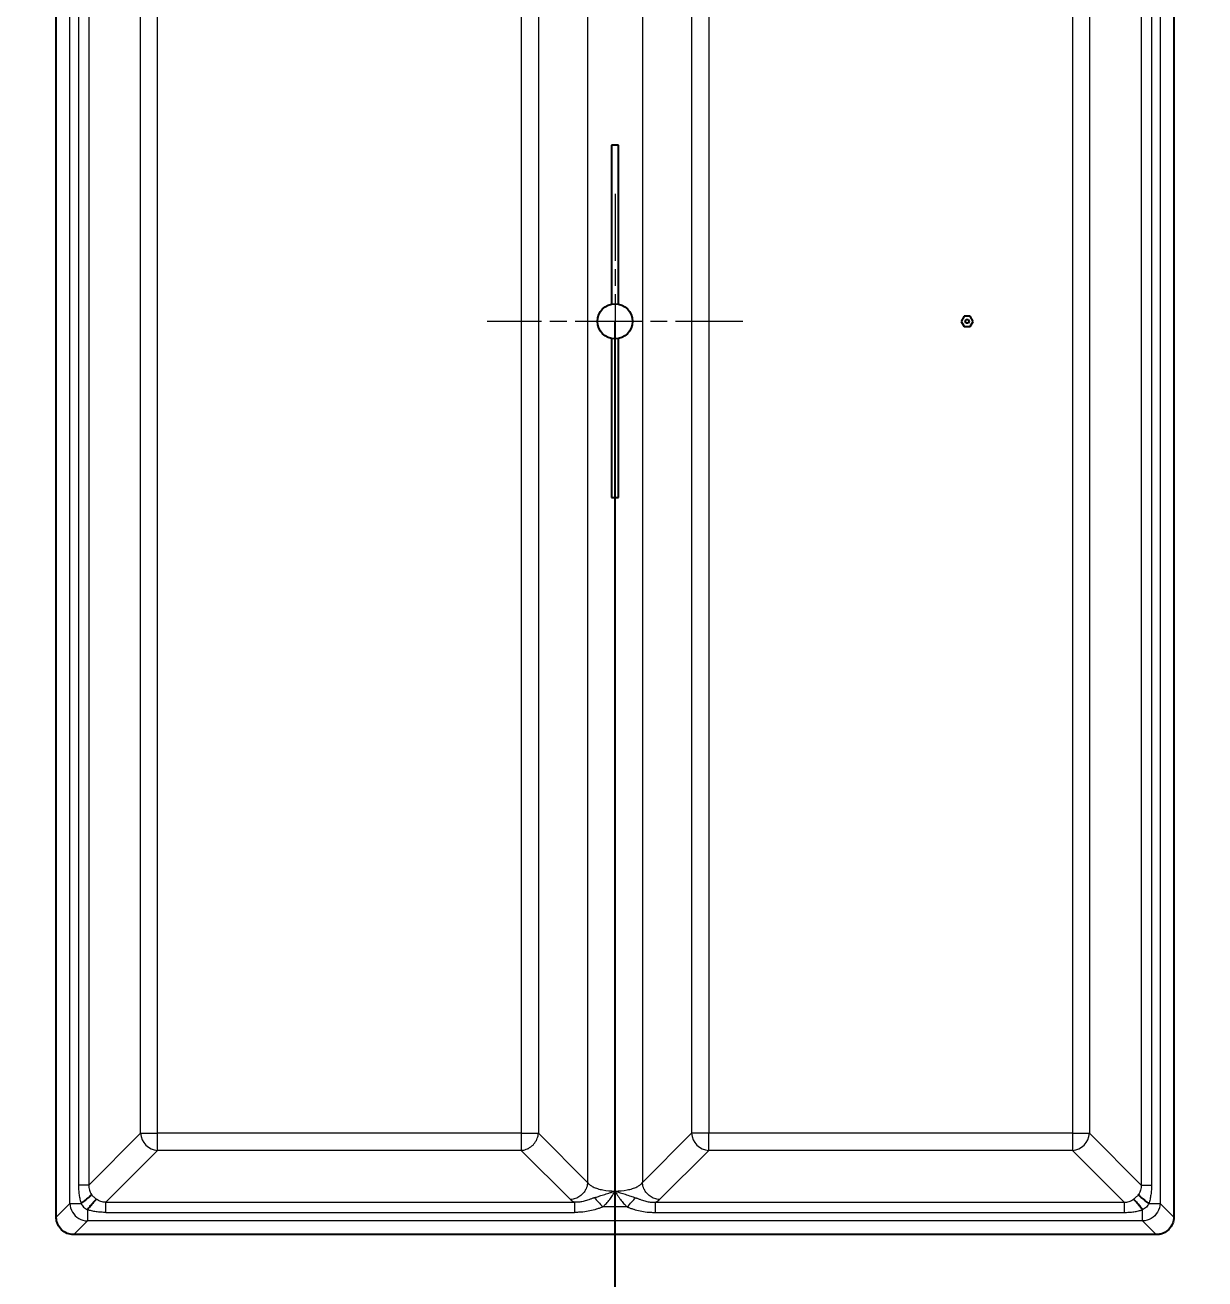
# Model space of a CAD drawing. Header units: millimetres. Extents: x 0 to 1486, y 0 to 1051.
# Drawn here: x 984.25 to 1017.75, y 170.06 to 205.66 of the extents above; entities that cross this region are included whole.
import ezdxf

# ---------------------------------------------------------------- set-up
doc = ezdxf.new("R2010")
doc.units = ezdxf.units.MM
doc.header["$LTSCALE"] = 1.25
doc.linetypes.add('CHAIN', pattern=[0.3543, 0.2362, -0.0295, 0.0591, -0.0295])
for name, color, linetype, lineweight, true_color in [('Bemaßungen(DIN)', 7, 'Continuous', 5, 0x262659), ('Mittelpunktmarkierung(DIN)', 7, 'Continuous', 9, 0x262659), ('Sichtbare Kanten(DIN)', 7, 'Continuous', 25, 0x262659), ('Sichtbare tangentiale Kanten(DIN)', 7, 'Continuous', 15, 0x1a1a3e)]:
    doc.layers.add(name, color=color, linetype=linetype, lineweight=lineweight, true_color=true_color)
doc.styles.add('Aktuell-DINGroßer Text', font='arial.ttf')
doc.dimstyles.new('STANDARD-DIN', dxfattribs={"dimscale": 1.25, "dimtxt": 5.25, "dimasz": 2.5, "dimexe": 3.175, "dimexo": 0, "dimgap": 0.8, "dimtad": 1, "dimrnd": 1e-08, "dimtxsty": 'Aktuell-DINGroßer Text', "dimcen": 0.09, "dimdle": 10, "dimclrd": 256, "dimclre": 256, "dimclrt": 256, "dimazin": 2, "dimtfac": 0.666667, "dimtmove": 0, "dimatfit": 3, "dimfxl": 1, "dimtolj": 1, "dimlwd": 25, "dimlwe": 25, "dimarcsym": 0})

# ---------------------------------------------------------------- blocks, each defined once
blk = doc.blocks.new('_DotSmall')
at = {"color": 0, "linetype": 'ByBlock', "const_width": 0.5}
blk.add_lwpolyline([(-0.0625, 0, 1), (0.0625, 0, 1)], format="xyb", close=True, dxfattribs=at)
blk = doc.blocks.new('*D122')
at = {"layer": 'Bemaßungen(DIN)', "color": 250, "linetype": 'Continuous', "lineweight": 25, "true_color": 0x3f3f3f, "transparency": 16777216}
for p, q in [((967.498, 197.249), (967.498, 74.53)), ((1000.998, 197.249), (1000.998, 74.53)), ((967.498, 78.499), (1000.998, 78.499))]:
    blk.add_line(p, q, dxfattribs=at)
at = {"layer": 'Defpoints', "color": 0, "linetype": 'Continuous', "transparency": 16777216}
for p in [(967.498, 197.249), (1000.998, 197.249), (1000.998, 78.499)]:
    blk.add_point(p, dxfattribs=at)
at = {"layer": 'Bemaßungen(DIN)', "color": 250, "linetype": 'Continuous', "lineweight": 25, "true_color": 0x3f3f3f, "transparency": 16777216, "xscale": 3.125, "yscale": 3.125, "zscale": 3.125, "rotation": 180}
blk.add_blockref('_DotSmall', (967.498, 78.499), dxfattribs=at)
at = {"layer": 'Bemaßungen(DIN)', "color": 250, "linetype": 'Continuous', "lineweight": 25, "true_color": 0x3f3f3f, "transparency": 16777216, "xscale": 3.125, "yscale": 3.125, "zscale": 3.125}
blk.add_blockref('_DotSmall', (1000.998, 78.499), dxfattribs=at)
at = {"layer": 'Bemaßungen(DIN)', "color": 179, "linetype": 'Continuous', "lineweight": 25, "true_color": 0x262659, "transparency": 16777216, "insert": (970.168, 87.386), "char_height": 6.5625, "attachment_point": 1, "style": 'Aktuell-DINGroßer Text'}
blk.add_mtext('\\A1;33,5{\\H4.375;±0,1}', dxfattribs=at)
blk = doc.blocks.new('*D123')
at = {"layer": 'Bemaßungen(DIN)', "color": 250, "linetype": 'Continuous', "lineweight": 25, "true_color": 0x3f3f3f, "transparency": 16777216}
for p, q in [((1000.998, 197.249), (1000.998, 74.53)), ((1034.498, 197.249), (1034.498, 74.53)), ((1000.998, 78.499), (1034.498, 78.499))]:
    blk.add_line(p, q, dxfattribs=at)
at = {"layer": 'Defpoints', "color": 0, "linetype": 'Continuous', "transparency": 16777216}
for p in [(1000.998, 197.249), (1034.498, 197.249), (1034.498, 78.499)]:
    blk.add_point(p, dxfattribs=at)
at = {"layer": 'Bemaßungen(DIN)', "color": 250, "linetype": 'Continuous', "lineweight": 25, "true_color": 0x3f3f3f, "transparency": 16777216, "xscale": 3.125, "yscale": 3.125, "zscale": 3.125, "rotation": 180}
blk.add_blockref('_DotSmall', (1000.998, 78.499), dxfattribs=at)
at = {"layer": 'Bemaßungen(DIN)', "color": 250, "linetype": 'Continuous', "lineweight": 25, "true_color": 0x3f3f3f, "transparency": 16777216, "xscale": 3.125, "yscale": 3.125, "zscale": 3.125}
blk.add_blockref('_DotSmall', (1034.498, 78.499), dxfattribs=at)
at = {"layer": 'Bemaßungen(DIN)', "color": 179, "linetype": 'Continuous', "lineweight": 25, "true_color": 0x262659, "transparency": 16777216, "insert": (1003.668, 87.386), "char_height": 6.5625, "attachment_point": 1, "style": 'Aktuell-DINGroßer Text'}
blk.add_mtext('\\A1;33,5{\\H4.375;±0,1}', dxfattribs=at)

msp = doc.modelspace()

# ---------------------------------------------------------------- linework, layer by layer
at = {"layer": 'Mittelpunktmarkierung(DIN)', "linetype": 'CHAIN', "ltscale": 6.444903}
for p, q in [((1000.9985, 200.8739), (1000.9985, 193.6239)), ((1004.6235, 197.2489), (997.3735, 197.2489))]:
    msp.add_line(p, q, dxfattribs=at)
at = {"layer": 'Sichtbare Kanten(DIN)'}
for p, q in [((985.1335, 171.809), (985.1335, 222.6887)), ((1016.8635, 222.6887), (1016.8635, 171.809)), ((1001.0985, 202.2489), (1000.8985, 202.2489)), ((1000.8985, 202.2489), (1000.8985, 197.7388)), ((1001.0985, 197.7388), (1001.0985, 202.2489)), ((1010.9119, 197.3989), (1010.8253, 197.2489)), ((1011.0851, 197.3989), (1010.9119, 197.3989)), ((1010.9407, 197.2489), (1010.9696, 197.2989)), ((1010.9696, 197.2989), (1011.0273, 197.2989)), ((1011.0273, 197.2989), (1011.0562, 197.2489)), ((1011.1717, 197.2489), (1011.0851, 197.3989)), ((1010.8253, 197.2489), (1010.9119, 197.0989)), ((1010.9119, 197.0989), (1011.0851, 197.0989)), ((1010.9696, 197.1989), (1010.9407, 197.2489)), ((1011.0273, 197.1989), (1010.9696, 197.1989)), ((1011.0562, 197.2489), (1011.0273, 197.1989)), ((1011.0851, 197.0989), (1011.1717, 197.2489)), ((1000.8985, 196.759), (1000.8985, 192.2489)), ((1001.0985, 192.2489), (1001.0985, 196.759)), ((1000.8985, 192.2489), (1001.0985, 192.2489)), ((1016.3683, 171.3139), (985.6286, 171.3139))]:
    msp.add_line(p, q, dxfattribs=at)
msp.add_circle((1000.9985, 197.2489), 0.5, dxfattribs=at)
for points, knots in [([(985.8397, 172.1991), (985.8555, 172.2108), (985.8711, 172.2224), (985.8864, 172.234), (985.9054, 172.2485), (985.924, 172.2629), (985.9417, 172.2769), (985.9524, 172.2854), (985.9628, 172.2937), (985.9728, 172.3019), (985.993, 172.3183), (986.0119, 172.3341), (986.0292, 172.3492), (986.0466, 172.3642), (986.0623, 172.3784), (986.0763, 172.3916), (986.0833, 172.3982), (986.0898, 172.4045), (986.0959, 172.4106), (986.1059, 172.4206), (986.1147, 172.4299), (986.122, 172.4383), (986.1279, 172.4451), (986.1328, 172.4512), (986.1368, 172.4567)], [-1.0769104, -1.0769104, -1.0769104, -1.0769104, -0.9572537, -0.9572537, -0.9572537, -0.8077, -0.8077, -0.8077, -0.7179403, -0.7179403, -0.7179403, -0.5384552, -0.5384552, -0.5384552, -0.3589701, -0.3589701, -0.3589701, -0.2692104, -0.2692104, -0.2692104, -0.1196567, -0.1196567, -0.1196567, 0, 0, 0, 0]), ([(1016.1573, 172.1991), (1016.1414, 172.2108), (1016.1258, 172.2224), (1016.1106, 172.234), (1016.0915, 172.2485), (1016.073, 172.2629), (1016.0552, 172.2769), (1016.0445, 172.2854), (1016.0342, 172.2937), (1016.0241, 172.3019), (1016.0039, 172.3183), (1015.985, 172.3341), (1015.9677, 172.3492), (1015.9504, 172.3642), (1015.9346, 172.3784), (1015.9206, 172.3916), (1015.9136, 172.3982), (1015.9071, 172.4045), (1015.9011, 172.4106), (1015.891, 172.4206), (1015.8822, 172.4299), (1015.8749, 172.4383), (1015.869, 172.4451), (1015.8641, 172.4512), (1015.8601, 172.4567)], [-1.0769104, -1.0769104, -1.0769104, -1.0769104, -0.9572537, -0.9572537, -0.9572537, -0.8077, -0.8077, -0.8077, -0.7179403, -0.7179403, -0.7179403, -0.5384552, -0.5384552, -0.5384552, -0.3589701, -0.3589701, -0.3589701, -0.2692104, -0.2692104, -0.2692104, -0.1196567, -0.1196567, -0.1196567, 0, 0, 0, 0]), ([(986.0187, 172.0201), (986.0304, 172.0359), (986.042, 172.0515), (986.0536, 172.0668), (986.0681, 172.0858), (986.0825, 172.1044), (986.0965, 172.1221), (986.105, 172.1328), (986.1133, 172.1432), (986.1215, 172.1532), (986.1379, 172.1734), (986.1537, 172.1923), (986.1687, 172.2096), (986.1838, 172.227), (986.198, 172.2427), (986.2112, 172.2567), (986.2178, 172.2637), (986.2241, 172.2702), (986.2302, 172.2763), (986.2402, 172.2863), (986.2495, 172.2951), (986.2579, 172.3024), (986.2647, 172.3083), (986.2708, 172.3132), (986.2763, 172.3172)], [-1.0769104, -1.0769104, -1.0769104, -1.0769104, -0.9572537, -0.9572537, -0.9572537, -0.8077, -0.8077, -0.8077, -0.7179403, -0.7179403, -0.7179403, -0.5384552, -0.5384552, -0.5384552, -0.3589701, -0.3589701, -0.3589701, -0.2692104, -0.2692104, -0.2692104, -0.1196567, -0.1196567, -0.1196567, 0, 0, 0, 0]), ([(1015.9782, 172.0201), (1015.9666, 172.0359), (1015.9549, 172.0515), (1015.9433, 172.0668), (1015.9288, 172.0858), (1015.9145, 172.1044), (1015.9004, 172.1221), (1015.892, 172.1328), (1015.8836, 172.1432), (1015.8754, 172.1532), (1015.859, 172.1734), (1015.8432, 172.1923), (1015.8282, 172.2096), (1015.8131, 172.227), (1015.7989, 172.2427), (1015.7857, 172.2567), (1015.7791, 172.2637), (1015.7728, 172.2702), (1015.7668, 172.2763), (1015.7567, 172.2863), (1015.7474, 172.2951), (1015.739, 172.3024), (1015.7323, 172.3083), (1015.7261, 172.3132), (1015.7206, 172.3172)], [-1.0769104, -1.0769104, -1.0769104, -1.0769104, -0.9572537, -0.9572537, -0.9572537, -0.8077, -0.8077, -0.8077, -0.7179403, -0.7179403, -0.7179403, -0.5384552, -0.5384552, -0.5384552, -0.3589701, -0.3589701, -0.3589701, -0.2692104, -0.2692104, -0.2692104, -0.1196567, -0.1196567, -0.1196567, 0, 0, 0, 0]), ([(985.6286, 171.3139), (985.5646, 171.3139), (985.5002, 171.3263), (985.3823, 171.3741), (985.3286, 171.4091), (985.2377, 171.4972), (985.201, 171.5501), (985.1616, 171.6397), (985.1511, 171.6727), (985.1371, 171.7401), (985.1335, 171.7746), (985.1335, 171.809)], [0, 0, 0, 0, 0.019193526, 0.019193526, 0.038166014, 0.038166014, 0.057250771, 0.057250771, 0.067667509, 0.067667509, 0.078108379, 0.078108379, 0.078108379, 0.078108379]), ([(1016.8635, 171.809), (1016.8635, 171.745), (1016.851, 171.6806), (1016.8033, 171.5627), (1016.7683, 171.509), (1016.6801, 171.4181), (1016.6272, 171.3814), (1016.5376, 171.342), (1016.5046, 171.3315), (1016.4372, 171.3175), (1016.4028, 171.3139), (1016.3683, 171.3139)], [0, 0, 0, 0, 0.019193526, 0.019193526, 0.038166014, 0.038166014, 0.057250771, 0.057250771, 0.067667509, 0.067667509, 0.078108379, 0.078108379, 0.078108379, 0.078108379])]:
    msp.add_open_spline(points, degree=3, knots=knots, dxfattribs=at)
at = {"layer": 'Sichtbare tangentiale Kanten(DIN)'}
for p, q in [((985.5236, 172.1991), (985.5236, 222.2986)), ((1016.4734, 222.2986), (1016.4734, 172.1991)), ((985.7644, 221.7758), (985.7644, 172.722)), ((986.056, 221.7758), (986.056, 172.722)), ((1000.2216, 221.7024), (1000.2216, 172.7953)), ((1001.7753, 221.7024), (1001.7753, 172.7953)), ((1015.9409, 221.7758), (1015.9409, 172.722)), ((1016.2325, 221.7758), (1016.2325, 172.722)), ((987.5271, 174.193), (987.5271, 220.3047)), ((988.0126, 174.193), (988.0126, 220.3047)), ((998.3365, 220.3047), (998.3365, 174.193)), ((998.8221, 220.3047), (998.8221, 174.193)), ((1003.1749, 220.3047), (1003.1749, 174.193)), ((1003.6604, 220.3047), (1003.6604, 174.193)), ((1013.9843, 220.3047), (1013.9843, 174.193)), ((1014.4699, 220.3047), (1014.4699, 174.193)), ((986.056, 172.722), (987.5271, 174.193)), ((987.5271, 174.193), (988.0126, 174.193)), ((988.0126, 173.7075), (988.0126, 174.193)), ((998.3365, 174.193), (988.0126, 174.193)), ((998.3365, 174.193), (998.8221, 174.193)), ((998.3365, 174.193), (998.3365, 173.7075)), ((998.8221, 174.193), (1000.2216, 172.7953)), ((1003.1749, 174.193), (1001.7753, 172.7953)), ((1003.6604, 174.193), (1003.1749, 174.193)), ((1003.6604, 173.7075), (1003.6604, 174.193)), ((1013.9843, 174.193), (1003.6604, 174.193)), ((1013.9843, 174.193), (1013.9843, 173.7075)), ((1013.9843, 174.193), (1014.4699, 174.193)), ((1015.9409, 172.722), (1014.4699, 174.193)), ((986.5416, 172.2364), (988.0126, 173.7075)), ((998.3365, 173.7075), (988.0126, 173.7075)), ((998.3365, 173.7075), (999.7361, 172.3097)), ((1003.6604, 173.7075), (1002.2608, 172.3097)), ((1013.9843, 173.7075), (1003.6604, 173.7075)), ((1015.4553, 172.2364), (1013.9843, 173.7075)), ((986.056, 172.722), (985.7644, 172.722)), ((1015.9409, 172.722), (1016.2325, 172.722)), ((985.1335, 171.809), (985.5236, 172.1991)), ((986.5416, 171.9449), (986.5416, 172.2364)), ((986.5416, 172.2364), (999.85, 172.2364)), ((999.85, 172.2364), (999.85, 171.9449)), ((1001.3459, 172.1001), (1000.6512, 172.1001)), ((1002.147, 171.9449), (1002.147, 172.2364)), ((1002.147, 172.2364), (1015.4553, 172.2364)), ((1015.4553, 172.2364), (1015.4553, 171.9449)), ((1016.1573, 172.1991), (1016.4734, 172.1991)), ((1016.8635, 171.809), (1016.4734, 172.1991)), ((985.6286, 171.3139), (986.0187, 171.704)), ((1015.9782, 171.704), (986.0187, 171.704)), ((986.5416, 171.9449), (999.85, 171.9449)), ((1002.147, 171.9449), (1015.4553, 171.9449)), ((1016.3683, 171.3139), (1015.9782, 171.704))]:
    msp.add_line(p, q, dxfattribs=at)
for centre, major_axis, ratio, start_param, end_param in [((988.0126, 174.193), (0.3536, -0.3536), 0.9446321, 3.9554703, 5.4693077), ((1003.6604, 174.193), (0.3533, -0.3538), 0.9445654, 3.9561594, 5.4699263), ((1013.9843, 174.193), (-0.3536, -0.3536), 0.9446321, 0.8138776, 2.327715), ((1000.6512, 172.1001), (0.3344, -0.3717), 0.0000692, 3.9311732, 4.7123471), ((1001.3458, 172.1), (0.3343, 0.3717), 0.0000692, 4.7125872, 5.493443), ((1000.7928, 172.3683), (1.094, -0.0179), 0.2634519, 3.4077328, 3.677844), ((1001.2041, 172.3683), (1.094, 0.0179), 0.2634519, 5.746934, 6.0170452)]:
    msp.add_ellipse(centre, major_axis=major_axis, ratio=ratio, start_param=start_param, end_param=end_param, dxfattribs=at)
for points, knots in [([(998.3365, 173.7075), (998.3482, 173.7081), (998.3599, 173.7092), (998.3716, 173.7107), (998.3949, 173.7138), (998.418, 173.7185), (998.4409, 173.7248), (998.4665, 173.7319), (998.4918, 173.741), (998.5162, 173.7521), (998.5244, 173.7557), (998.5324, 173.7597), (998.5404, 173.7638), (998.5881, 173.7885), (998.6322, 173.8208), (998.6705, 173.8591), (998.7087, 173.8973), (998.741, 173.9414), (998.7657, 173.9892), (998.7699, 173.9971), (998.7738, 174.0052), (998.7775, 174.0133), (998.7885, 174.0378), (998.7977, 174.063), (998.8048, 174.0887), (998.8111, 174.1115), (998.8158, 174.1347), (998.8188, 174.158), (998.8203, 174.1697), (998.8214, 174.1813), (998.8221, 174.193)], [0, 0, 0, 0, 0.0720856, 0.0720856, 0.0720856, 0.2162567, 0.2162567, 0.2162567, 0.3784425, 0.3784425, 0.3784425, 0.4325134, 0.4325134, 0.4325134, 0.7568985, 0.7568985, 0.7568985, 1.0812835, 1.0812835, 1.0812835, 1.1353545, 1.1353545, 1.1353545, 1.2975402, 1.2975402, 1.2975402, 1.4417114, 1.4417114, 1.4417114, 1.5137969, 1.5137969, 1.5137969, 1.5137969]), ([(985.7644, 172.722), (985.7645, 172.7103), (985.7646, 172.6986), (985.7648, 172.6869), (985.7649, 172.6752), (985.7653, 172.6635), (985.7657, 172.6519), (985.7665, 172.6286), (985.7677, 172.6054), (985.7693, 172.5823), (985.7726, 172.5363), (985.7774, 172.4909), (985.7838, 172.4468), (985.7902, 172.4025), (985.7982, 172.3595), (985.8076, 172.3181), (985.8123, 172.2975), (985.8174, 172.2772), (985.8227, 172.2573), (985.8254, 172.2474), (985.8281, 172.2376), (985.8309, 172.2279), (985.8338, 172.2182), (985.8367, 172.2086), (985.8397, 172.1991)], [0, 0, 0, 0, 0.03321382, 0.03321382, 0.03321382, 0.06641125, 0.06641125, 0.06641125, 0.13277377, 0.13277377, 0.13277377, 0.26517816, 0.26517816, 0.26517816, 0.3981672, 0.3981672, 0.3981672, 0.46455773, 0.46455773, 0.46455773, 0.4977404, 0.4977404, 0.4977404, 0.53089997, 0.53089997, 0.53089997, 0.53089997]), ([(986.056, 172.722), (986.0535, 172.6727), (986.0655, 172.5764), (986.1094, 172.4941), (986.1368, 172.4567)], [0, 0, 0, 0, 0.14249094, 0.285274, 0.285274, 0.285274, 0.285274]), ([(1000.2216, 172.7953), (1000.2209, 172.7836), (1000.2198, 172.7719), (1000.2183, 172.7603), (1000.2153, 172.737), (1000.2106, 172.7138), (1000.2043, 172.691), (1000.1972, 172.6653), (1000.1881, 172.64), (1000.177, 172.6156), (1000.1733, 172.6075), (1000.1694, 172.5994), (1000.1653, 172.5914), (1000.1488, 172.5596), (1000.1289, 172.5294), (1000.1062, 172.5015), (1000.0948, 172.4875), (1000.0828, 172.4741), (1000.07, 172.4613), (1000.0573, 172.4486), (1000.0439, 172.4365), (1000.0299, 172.4251), (999.995, 172.3967), (999.9565, 172.3728), (999.9158, 172.3543), (999.8913, 172.3433), (999.8661, 172.3341), (999.8404, 172.327), (999.8176, 172.3207), (999.7944, 172.316), (999.7711, 172.313), (999.7594, 172.3115), (999.7478, 172.3104), (999.7361, 172.3097)], [-1.5137969, -1.5137969, -1.5137969, -1.5137969, -1.4417114, -1.4417114, -1.4417114, -1.2975402, -1.2975402, -1.2975402, -1.1353545, -1.1353545, -1.1353545, -1.0812835, -1.0812835, -1.0812835, -0.8650268, -0.8650268, -0.8650268, -0.7568985, -0.7568985, -0.7568985, -0.6487701, -0.6487701, -0.6487701, -0.3784425, -0.3784425, -0.3784425, -0.2162567, -0.2162567, -0.2162567, -0.0720856, -0.0720856, -0.0720856, 0, 0, 0, 0]), ([(1000.2216, 172.7953), (1000.2428, 172.761), (1000.2785, 172.7281), (1000.3265, 172.6983), (1000.3425, 172.6884), (1000.3598, 172.6788), (1000.3785, 172.6697), (1000.4158, 172.6514), (1000.4583, 172.6348), (1000.5049, 172.6203), (1000.5515, 172.6057), (1000.6023, 172.5932), (1000.6557, 172.5831), (1000.7625, 172.5629), (1000.8803, 172.5523), (1000.9985, 172.5523)], [-1.0975594, -1.0975594, -1.0975594, -1.0975594, -0.8232491, -0.8232491, -0.8232491, -0.7317063, -0.7317063, -0.7317063, -0.5486389, -0.5486389, -0.5486389, -0.3658531, -0.3658531, -0.3658531, 0, 0, 0, 0]), ([(1000.9985, 172.5523), (1001.1166, 172.5523), (1001.2344, 172.5629), (1001.3412, 172.5831), (1001.3946, 172.5932), (1001.4454, 172.6057), (1001.492, 172.6203), (1001.5387, 172.6348), (1001.5811, 172.6514), (1001.6184, 172.6697), (1001.6371, 172.6788), (1001.6544, 172.6884), (1001.6704, 172.6983), (1001.7184, 172.7281), (1001.7541, 172.761), (1001.7753, 172.7953)], [0, 0, 0, 0, 0.3658531, 0.3658531, 0.3658531, 0.5486389, 0.5486389, 0.5486389, 0.7317063, 0.7317063, 0.7317063, 0.8232491, 0.8232491, 0.8232491, 1.0975594, 1.0975594, 1.0975594, 1.0975594]), ([(1002.2608, 172.3097), (1002.2492, 172.3104), (1002.2375, 172.3115), (1002.2258, 172.313), (1002.2025, 172.316), (1002.1793, 172.3207), (1002.1565, 172.327), (1002.1308, 172.3341), (1002.1056, 172.3433), (1002.0812, 172.3543), (1002.0404, 172.3728), (1002.0019, 172.3967), (1001.967, 172.4251), (1001.953, 172.4365), (1001.9396, 172.4486), (1001.9269, 172.4613), (1001.9142, 172.4741), (1001.9021, 172.4875), (1001.8907, 172.5015), (1001.868, 172.5294), (1001.8481, 172.5596), (1001.8316, 172.5914), (1001.8275, 172.5994), (1001.8236, 172.6075), (1001.8199, 172.6156), (1001.8088, 172.64), (1001.7997, 172.6653), (1001.7926, 172.691), (1001.7863, 172.7138), (1001.7816, 172.737), (1001.7786, 172.7603), (1001.7771, 172.7719), (1001.776, 172.7836), (1001.7753, 172.7953)], [-1.5137969, -1.5137969, -1.5137969, -1.5137969, -1.4417114, -1.4417114, -1.4417114, -1.2975402, -1.2975402, -1.2975402, -1.1353545, -1.1353545, -1.1353545, -0.8650268, -0.8650268, -0.8650268, -0.7568985, -0.7568985, -0.7568985, -0.6487701, -0.6487701, -0.6487701, -0.4325134, -0.4325134, -0.4325134, -0.3784425, -0.3784425, -0.3784425, -0.2162567, -0.2162567, -0.2162567, -0.0720856, -0.0720856, -0.0720856, 0, 0, 0, 0]), ([(1015.9409, 172.722), (1015.9434, 172.6727), (1015.9315, 172.5764), (1015.8875, 172.4941), (1015.8601, 172.4567)], [0, 0, 0, 0, 0.14249094, 0.285274, 0.285274, 0.285274, 0.285274]), ([(1016.2325, 172.722), (1016.2324, 172.7103), (1016.2324, 172.6986), (1016.2322, 172.6869), (1016.232, 172.6752), (1016.2317, 172.6635), (1016.2312, 172.6519), (1016.2304, 172.6286), (1016.2292, 172.6054), (1016.2276, 172.5823), (1016.2244, 172.5363), (1016.2195, 172.4909), (1016.2131, 172.4468), (1016.2067, 172.4025), (1016.1987, 172.3595), (1016.1893, 172.3181), (1016.1846, 172.2975), (1016.1796, 172.2772), (1016.1742, 172.2573), (1016.1716, 172.2474), (1016.1688, 172.2376), (1016.166, 172.2279), (1016.1631, 172.2182), (1016.1602, 172.2086), (1016.1573, 172.1991)], [0, 0, 0, 0, 0.03321382, 0.03321382, 0.03321382, 0.06641125, 0.06641125, 0.06641125, 0.13277377, 0.13277377, 0.13277377, 0.26517816, 0.26517816, 0.26517816, 0.3981672, 0.3981672, 0.3981672, 0.46455773, 0.46455773, 0.46455773, 0.4977404, 0.4977404, 0.4977404, 0.53089997, 0.53089997, 0.53089997, 0.53089997]), ([(986.1368, 172.4567), (986.1559, 172.4308), (986.1986, 172.3799), (986.2494, 172.337), (986.2763, 172.3172)], [0, 0, 0, 0, 0.09759049, 0.19891575, 0.19891575, 0.19891575, 0.19891575]), ([(1000.4157, 172.3618), (1000.4084, 172.3594), (1000.4012, 172.357), (1000.3941, 172.3546), (1000.387, 172.3523), (1000.3801, 172.3499), (1000.3734, 172.3475), (1000.3598, 172.3428), (1000.3467, 172.338), (1000.3339, 172.3334), (1000.3057, 172.323), (1000.2793, 172.3129), (1000.2534, 172.3034), (1000.2089, 172.2872), (1000.166, 172.2728), (1000.1229, 172.2615), (1000.0809, 172.2505), (1000.0386, 172.2426), (999.9961, 172.2381), (999.9703, 172.2354), (999.9443, 172.234), (999.9184, 172.2338), (999.907, 172.2337), (999.8955, 172.2339), (999.8841, 172.2344), (999.8727, 172.2348), (999.8613, 172.2356), (999.85, 172.2364)], [0, 0, 0, 0, 0.01897228, 0.01897228, 0.01897228, 0.03796594, 0.03796594, 0.03796594, 0.07600353, 0.07600353, 0.07600353, 0.16039524, 0.16039524, 0.16039524, 0.30539712, 0.30539712, 0.30539712, 0.44668431, 0.44668431, 0.44668431, 0.53247752, 0.53247752, 0.53247752, 0.57051482, 0.57051482, 0.57051482, 0.60860001, 0.60860001, 0.60860001, 0.60860001]), ([(1000.4157, 172.3618), (1000.4251, 172.3648), (1000.4345, 172.3678), (1000.444, 172.3709), (1000.4536, 172.3741), (1000.4633, 172.3772), (1000.4731, 172.3804), (1000.4927, 172.3869), (1000.5129, 172.3935), (1000.5338, 172.4004), (1000.5769, 172.4146), (1000.6231, 172.4298), (1000.6735, 172.446), (1000.7206, 172.461), (1000.7712, 172.4769), (1000.8247, 172.4942), (1000.8523, 172.5031), (1000.8807, 172.5123), (1000.9098, 172.522), (1000.9243, 172.5268), (1000.9389, 172.5318), (1000.9537, 172.5368), (1000.9685, 172.5419), (1000.9835, 172.547), (1000.9985, 172.5523)], [0, 0, 0, 0, 0.0397614, 0.0397614, 0.0397614, 0.07945706, 0.07945706, 0.07945706, 0.15871475, 0.15871475, 0.15871475, 0.32258978, 0.32258978, 0.32258978, 0.4758974, 0.4758974, 0.4758974, 0.55516805, 0.55516805, 0.55516805, 0.59470833, 0.59470833, 0.59470833, 0.634183, 0.634183, 0.634183, 0.634183]), ([(1000.6512, 172.1001), (1000.6599, 172.1081), (1000.6688, 172.1161), (1000.6774, 172.1243), (1000.6861, 172.1325), (1000.6947, 172.1409), (1000.7031, 172.1493), (1000.72, 172.1661), (1000.7365, 172.1834), (1000.7525, 172.201), (1000.7858, 172.2376), (1000.8173, 172.2758), (1000.8471, 172.3152), (1000.8749, 172.352), (1000.9003, 172.3906), (1000.9251, 172.4294), (1000.9379, 172.4495), (1000.9505, 172.4698), (1000.9628, 172.4902), (1000.969, 172.5004), (1000.9751, 172.5107), (1000.981, 172.521), (1000.987, 172.5314), (1000.9928, 172.5418), (1000.9985, 172.5523)], [0, 0, 0, 0, 0.03572785, 0.03572785, 0.03572785, 0.07149694, 0.07149694, 0.07149694, 0.14312062, 0.14312062, 0.14312062, 0.29141532, 0.29141532, 0.29141532, 0.42964001, 0.42964001, 0.42964001, 0.50120862, 0.50120862, 0.50120862, 0.53702584, 0.53702584, 0.53702584, 0.57289678, 0.57289678, 0.57289678, 0.57289678]), ([(1000.9985, 172.5523), (1001.1005, 172.5166), (1001.2642, 172.4654), (1001.4475, 172.4059), (1001.5382, 172.3756), (1001.5812, 172.3617)], [0, 0, 0, 0, 0.26896933, 0.45156768, 0.63416604, 0.63416604, 0.63416604, 0.63416604]), ([(1000.9985, 172.5523), (1001.0042, 172.5418), (1001.0099, 172.5313), (1001.0159, 172.521), (1001.0218, 172.5107), (1001.0279, 172.5004), (1001.034, 172.4902), (1001.0463, 172.4697), (1001.0588, 172.4494), (1001.0716, 172.4292), (1001.0893, 172.4011), (1001.1075, 172.3732), (1001.127, 172.3462), (1001.1355, 172.3344), (1001.1441, 172.3228), (1001.1529, 172.3112), (1001.1818, 172.2732), (1001.2123, 172.2363), (1001.2445, 172.201), (1001.2606, 172.1834), (1001.2771, 172.1661), (1001.294, 172.1492), (1001.3024, 172.1408), (1001.3109, 172.1325), (1001.3196, 172.1243), (1001.3283, 172.1161), (1001.3371, 172.1081), (1001.3459, 172.1001)], [0, 0, 0, 0, 0.0358734, 0.0358734, 0.0358734, 0.07170528, 0.07170528, 0.07170528, 0.14331927, 0.14331927, 0.14331927, 0.24303125, 0.24303125, 0.24303125, 0.28653163, 0.28653163, 0.28653163, 0.42986368, 0.42986368, 0.42986368, 0.50150264, 0.50150264, 0.50150264, 0.53727834, 0.53727834, 0.53727834, 0.5730102, 0.5730102, 0.5730102, 0.5730102]), ([(1001.5812, 172.3617), (1001.5885, 172.3593), (1001.5957, 172.3569), (1001.6028, 172.3546), (1001.6099, 172.3522), (1001.6168, 172.3498), (1001.6236, 172.3475), (1001.6372, 172.3427), (1001.6503, 172.338), (1001.663, 172.3333), (1001.6912, 172.323), (1001.7176, 172.3129), (1001.7436, 172.3034), (1001.7881, 172.2871), (1001.831, 172.2727), (1001.8741, 172.2615), (1001.9161, 172.2505), (1001.9584, 172.2426), (1002.0009, 172.2381), (1002.0267, 172.2354), (1002.0526, 172.234), (1002.0785, 172.2338), (1002.0899, 172.2337), (1002.1014, 172.2339), (1002.1128, 172.2344), (1002.1242, 172.2348), (1002.1356, 172.2356), (1002.147, 172.2364)], [0, 0, 0, 0, 0.01897293, 0.01897293, 0.01897293, 0.03796717, 0.03796717, 0.03796717, 0.07600559, 0.07600559, 0.07600559, 0.16042953, 0.16042953, 0.16042953, 0.30545971, 0.30545971, 0.30545971, 0.44674818, 0.44674818, 0.44674818, 0.53248555, 0.53248555, 0.53248555, 0.57052339, 0.57052339, 0.57052339, 0.60860904, 0.60860904, 0.60860904, 0.60860904]), ([(1015.8601, 172.4567), (1015.841, 172.4308), (1015.7983, 172.3799), (1015.7475, 172.337), (1015.7206, 172.3172)], [0, 0, 0, 0, 0.09759049, 0.19891575, 0.19891575, 0.19891575, 0.19891575]), ([(985.5236, 172.1991), (985.5261, 172.1991), (985.5299, 172.1991), (985.5349, 172.1991), (985.5417, 172.1991), (985.5508, 172.1991), (985.5621, 172.1991), (985.5672, 172.1991), (985.5727, 172.1991), (985.5786, 172.1991), (985.5953, 172.1991), (985.6153, 172.1991), (985.6381, 172.1991), (985.6541, 172.1991), (985.6716, 172.1991), (985.6901, 172.1991), (985.7071, 172.1991), (985.725, 172.1991), (985.7436, 172.1991), (985.7577, 172.1991), (985.7722, 172.1991), (985.787, 172.1991), (985.8042, 172.1991), (985.8218, 172.1991), (985.8397, 172.1991)], [0, 0, 0, 0, 0.1366456, 0.1366456, 0.1366456, 0.3250932, 0.3250932, 0.3250932, 0.4099368, 0.4099368, 0.4099368, 0.6502295, 0.6502295, 0.6502295, 0.8198736, 0.8198736, 0.8198736, 0.9753762, 0.9753762, 0.9753762, 1.0931648, 1.0931648, 1.0931648, 1.2298104, 1.2298104, 1.2298104, 1.2298104]), ([(985.8397, 172.1991), (985.848, 172.182), (985.8669, 172.1467), (985.9079, 172.0936), (985.9626, 172.0493), (985.9996, 172.0294), (986.0187, 172.0201)], [0, 0, 0, 0, 0.06385433, 0.1271103, 0.18750841, 0.25908506, 0.25908506, 0.25908506, 0.25908506]), ([(986.5416, 171.9449), (986.5299, 171.9449), (986.5182, 171.945), (986.5065, 171.9452), (986.4948, 171.9453), (986.4831, 171.9457), (986.4715, 171.9461), (986.4482, 171.9469), (986.425, 171.9481), (986.4019, 171.9497), (986.3559, 171.953), (986.3105, 171.9578), (986.2664, 171.9642), (986.2221, 171.9706), (986.1791, 171.9786), (986.1377, 171.988), (986.117, 171.9927), (986.0968, 171.9978), (986.0769, 172.0031), (986.067, 172.0058), (986.0572, 172.0085), (986.0475, 172.0113), (986.0378, 172.0142), (986.0282, 172.0171), (986.0187, 172.0201)], [0, 0, 0, 0, 0.03321382, 0.03321382, 0.03321382, 0.06641125, 0.06641125, 0.06641125, 0.13277377, 0.13277377, 0.13277377, 0.26517816, 0.26517816, 0.26517816, 0.3981672, 0.3981672, 0.3981672, 0.46455773, 0.46455773, 0.46455773, 0.4977404, 0.4977404, 0.4977404, 0.53089995, 0.53089995, 0.53089995, 0.53089995]), ([(986.0187, 172.0201), (986.0187, 171.9996), (986.0187, 171.9334), (986.0187, 171.832), (986.0187, 171.741), (986.0187, 171.7106), (986.0187, 171.704)], [-0.48919907, -0.48919907, -0.48919907, -0.48919907, -0.42706452, -0.28470968, -0.14235484, 0, 0, 0, 0]), ([(986.5416, 172.2364), (986.4923, 172.2339), (986.396, 172.2459), (986.3137, 172.2898), (986.2763, 172.3172)], [0, 0, 0, 0, 0.14249094, 0.285274, 0.285274, 0.285274, 0.285274]), ([(1000.6512, 172.1001), (1000.6441, 172.0973), (1000.6372, 172.0945), (1000.6302, 172.0917), (1000.6232, 172.089), (1000.6161, 172.0862), (1000.609, 172.0835), (1000.5949, 172.078), (1000.5806, 172.0727), (1000.5662, 172.0673), (1000.5373, 172.0568), (1000.5078, 172.0465), (1000.4775, 172.0369), (1000.4742, 172.0358), (1000.4709, 172.0348), (1000.4676, 172.0337), (1000.4093, 172.0156), (1000.3479, 171.9995), (1000.2834, 171.9864), (1000.2205, 171.9736), (1000.1547, 171.9636), (1000.0871, 171.9567), (1000.0824, 171.9562), (1000.0778, 171.9557), (1000.0731, 171.9553), (1000.0365, 171.9518), (999.9995, 171.9492), (999.9622, 171.9474), (999.9436, 171.9466), (999.9249, 171.9459), (999.9062, 171.9455), (999.8875, 171.9451), (999.8687, 171.945), (999.85, 171.9449)], [0, 0, 0, 0, 0.02583351, 0.02583351, 0.02583351, 0.0516036, 0.0516036, 0.0516036, 0.10300036, 0.10300036, 0.10300036, 0.20559562, 0.20559562, 0.20559562, 0.21673382, 0.21673382, 0.21673382, 0.41266739, 0.41266739, 0.41266739, 0.60358148, 0.60358148, 0.60358148, 0.61677746, 0.61677746, 0.61677746, 0.71958411, 0.71958411, 0.71958411, 0.77098124, 0.77098124, 0.77098124, 0.82236981, 0.82236981, 0.82236981, 0.82236981]), ([(1001.3459, 172.1001), (1001.3529, 172.0973), (1001.3599, 172.0945), (1001.3669, 172.0917), (1001.3739, 172.089), (1001.3809, 172.0862), (1001.388, 172.0835), (1001.4022, 172.078), (1001.4164, 172.0727), (1001.4309, 172.0673), (1001.4597, 172.0567), (1001.4892, 172.0465), (1001.5195, 172.0368), (1001.5228, 172.0358), (1001.5261, 172.0347), (1001.5295, 172.0337), (1001.5877, 172.0155), (1001.6491, 171.9995), (1001.7137, 171.9864), (1001.7765, 171.9736), (1001.8423, 171.9636), (1001.9099, 171.9567), (1001.9146, 171.9562), (1001.9192, 171.9557), (1001.9239, 171.9553), (1001.9604, 171.9518), (1001.9974, 171.9492), (1002.0347, 171.9474), (1002.0533, 171.9466), (1002.072, 171.9459), (1002.0907, 171.9455), (1002.1095, 171.9451), (1002.1282, 171.945), (1002.147, 171.9449)], [0, 0, 0, 0, 0.02582867, 0.02582867, 0.02582867, 0.05159429, 0.05159429, 0.05159429, 0.10298265, 0.10298265, 0.10298265, 0.20556131, 0.20556131, 0.20556131, 0.21674073, 0.21674073, 0.21674073, 0.4126769, 0.4126769, 0.4126769, 0.60355799, 0.60355799, 0.60355799, 0.61667445, 0.61667445, 0.61667445, 0.7194638, 0.7194638, 0.7194638, 0.77085237, 0.77085237, 0.77085237, 0.82223245, 0.82223245, 0.82223245, 0.82223245]), ([(1015.4553, 172.2364), (1015.5046, 172.2339), (1015.6009, 172.2459), (1015.6832, 172.2898), (1015.7206, 172.3172)], [0, 0, 0, 0, 0.14249094, 0.285274, 0.285274, 0.285274, 0.285274]), ([(1015.4553, 171.9449), (1015.4671, 171.9449), (1015.4787, 171.945), (1015.4904, 171.9452), (1015.5021, 171.9453), (1015.5138, 171.9457), (1015.5254, 171.9461), (1015.5487, 171.9469), (1015.572, 171.9481), (1015.595, 171.9497), (1015.6411, 171.953), (1015.6865, 171.9578), (1015.7305, 171.9642), (1015.7748, 171.9706), (1015.8178, 171.9786), (1015.8592, 171.988), (1015.8799, 171.9927), (1015.9001, 171.9978), (1015.92, 172.0031), (1015.9299, 172.0058), (1015.9397, 172.0085), (1015.9494, 172.0113), (1015.9591, 172.0142), (1015.9687, 172.0171), (1015.9782, 172.0201)], [0, 0, 0, 0, 0.03321382, 0.03321382, 0.03321382, 0.06641125, 0.06641125, 0.06641125, 0.13277377, 0.13277377, 0.13277377, 0.26517816, 0.26517816, 0.26517816, 0.3981672, 0.3981672, 0.3981672, 0.46455773, 0.46455773, 0.46455773, 0.4977404, 0.4977404, 0.4977404, 0.53089995, 0.53089995, 0.53089995, 0.53089995]), ([(1016.1573, 172.1991), (1016.1489, 172.182), (1016.13, 172.1467), (1016.089, 172.0936), (1016.0344, 172.0493), (1015.9973, 172.0294), (1015.9782, 172.0201)], [0, 0, 0, 0, 0.06385433, 0.1271103, 0.18750841, 0.25908506, 0.25908506, 0.25908506, 0.25908506]), ([(1015.9782, 171.704), (1015.9782, 171.7106), (1015.9782, 171.741), (1015.9782, 171.832), (1015.9782, 171.9334), (1015.9782, 171.9996), (1015.9782, 172.0201)], [0, 0, 0, 0, 0.14235484, 0.28470968, 0.42706452, 0.48919907, 0.48919907, 0.48919907, 0.48919907])]:
    msp.add_open_spline(points, degree=3, knots=knots, dxfattribs=at)
for points in [[(985.5236, 172.1991), (985.5249, 172.1134), (985.5728, 171.9423), (985.7619, 171.7532), (985.933, 171.7053), (986.0187, 171.704)], [(1016.4734, 172.1991), (1016.472, 172.1134), (1016.4241, 171.9423), (1016.235, 171.7532), (1016.0639, 171.7053), (1015.9782, 171.704)]]:
    msp.add_open_spline(points, degree=3, dxfattribs=at)

# ---------------------------------------------------------------- dimensions: what is measured, and where the dimension line sits
at = {"layer": 'Bemaßungen(DIN)', "color": 250, "linetype": 'Continuous', "lineweight": 25, "true_color": 0x3f3f3f}
for base, p1, p2, picture, middle in [((1000.9985, 78.4989), (967.4985, 197.2489), (1000.9985, 197.2489), '*D122', (984.261, 78.4989)), ((1034.4985, 78.4989), (1000.9985, 197.2489), (1034.4985, 197.2489), '*D123', (1017.761, 78.4989))]:
    dim = msp.add_linear_dim(base=base, p1=p1, p2=p2, angle=180, dimstyle='STANDARD-DIN', override={"dimgap": 0.8, "dimdec": 2, "dimblk1": 'DotSmall', "dimblk2": 'DotSmall', "dimsah": 1, "dimdle": 0, "dimtol": 1, "dimlim": 0, "dimtp": 0.1, "dimtm": 0.1, "dimtdec": 2, "dimtofl": 0, "dimatfit": 1}, dxfattribs=at)
    dim.commit()
    dim.dimension.update_dxf_attribs({"geometry": picture, "text_midpoint": middle, "dimtype": 160})

doc.saveas('drawing.dxf')
